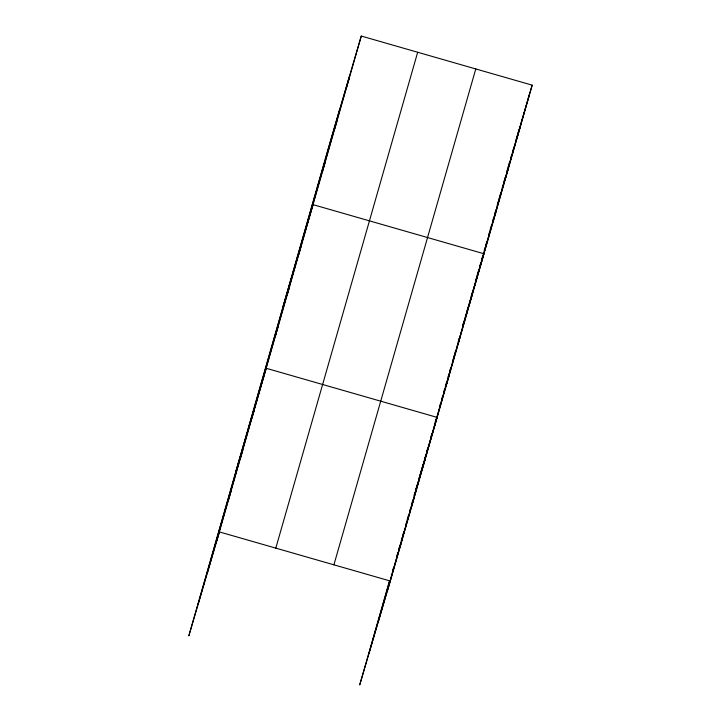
<?xml version="1.0" encoding="UTF-8"?>
<svg xmlns="http://www.w3.org/2000/svg" width="721" height="721" viewBox="0 0 721 721"><rect width="100%" height="100%" fill="white"/><g stroke="black" fill="none" stroke-linecap="round" stroke-linejoin="round"><path stroke-width="1.08" d="M198.032 604.586L339.906 108.709M207.513 572.366L349.388 76.489M216.715 541.101L361.284 36.05L532.17 85.15L390.295 581.027L359.716 684.95L389.592 580.522M275.81 548.122L417.675 52.254M333.904 564.822L475.779 68.946M368.918 653.686L389.863 580.477M392.63 570.789L393.558 567.553M396.947 555.711L397.866 552.484M398.488 550.33L400.02 544.95M401.255 540.642L402.183 537.415M402.796 535.261L403.724 532.026M405.572 525.573L406.491 522.337M407.104 520.183L408.645 514.803M409.879 510.495L410.808 507.269M411.421 505.115L412.962 499.734M414.196 495.426L415.116 492.2M418.504 480.357L419.433 477.122M420.046 474.968L423.128 464.207M424.354 459.899L425.282 456.672M426.517 452.364L427.436 449.138M430.825 437.296L431.753 434.06M435.142 422.218L436.061 418.991M439.45 407.149L440.378 403.922M441.603 399.614L442.532 396.379M443.757 392.08L444.686 388.844M445.299 386.69L446.84 381.31M448.074 377.002L448.994 373.775M449.616 371.621L450.535 368.395M452.382 361.933L453.311 358.707M453.924 356.553L455.465 351.163M458.241 341.475L459.16 338.248M463.477 323.161L462.549 326.406L466.343 313.518M466.884 311.274L467.803 308.029M471.21 296.142L472.138 292.906M475.536 281.019L476.464 277.774M477.086 275.611L478.627 270.204M479.862 265.887L480.79 262.642M481.412 260.479L482.962 255.081M484.197 250.755L485.125 247.51M485.738 245.347L486.666 242.112M488.523 235.623L489.451 232.378M490.073 230.215L491.614 224.817M492.849 220.491L493.777 217.246M494.399 215.092L495.949 209.685M497.184 205.359L500.888 192.39M502.131 188.073L503.06 184.828M503.673 182.665L505.223 177.267M506.457 172.941L507.386 169.696M508.008 167.533L509.549 162.135M378.399 621.466L390.097 580.558M390.412 579.477L413.205 499.815M413.512 498.743L448.624 376.011M448.931 374.929L471.723 295.268L467.605 309.228M483.782 253.125L472.03 294.195L483.935 253.747L313.049 204.647L282.461 308.57M484.088 252.044L496.147 209.892M496.463 208.811L519.958 126.671M387.601 590.202L529.466 94.325M361.284 36.05L330.705 139.973L188.83 635.85L219.418 531.927L390.295 581.027M346.531 87.376L349.225 78.201M334.472 129.528L337.167 120.353M322.413 171.67L325.108 162.495M298.647 254.729L301.351 245.555M286.94 295.637L289.644 286.462M275.242 336.554L277.936 327.379M235.65 472.21L266.229 368.287L437.115 417.387L420.794 472.859M251.827 418.369L254.531 409.195M240.12 459.277L242.824 450.102M228.422 500.185L231.117 491.01M510.783 157.809L511.739 154.591M512.37 152.437L513.947 147.066M515.839 140.631L519.003 129.888M520.265 125.589L532.17 85.15M517.408 136.476L520.111 127.302M505.349 178.628L508.053 169.453M493.29 220.77L495.994 211.595M469.533 303.829L472.228 294.655M457.826 344.746L460.53 335.562M446.119 385.654L448.822 376.479M414.196 495.255L415.116 492.128M417.946 482.529L420.469 473.94M422.713 467.469L425.408 458.295M411.006 508.377L413.71 499.202M399.299 549.294L402.003 540.119M417.27 484.665L415.729 490.046L417.315 484.674"/></g></svg>
